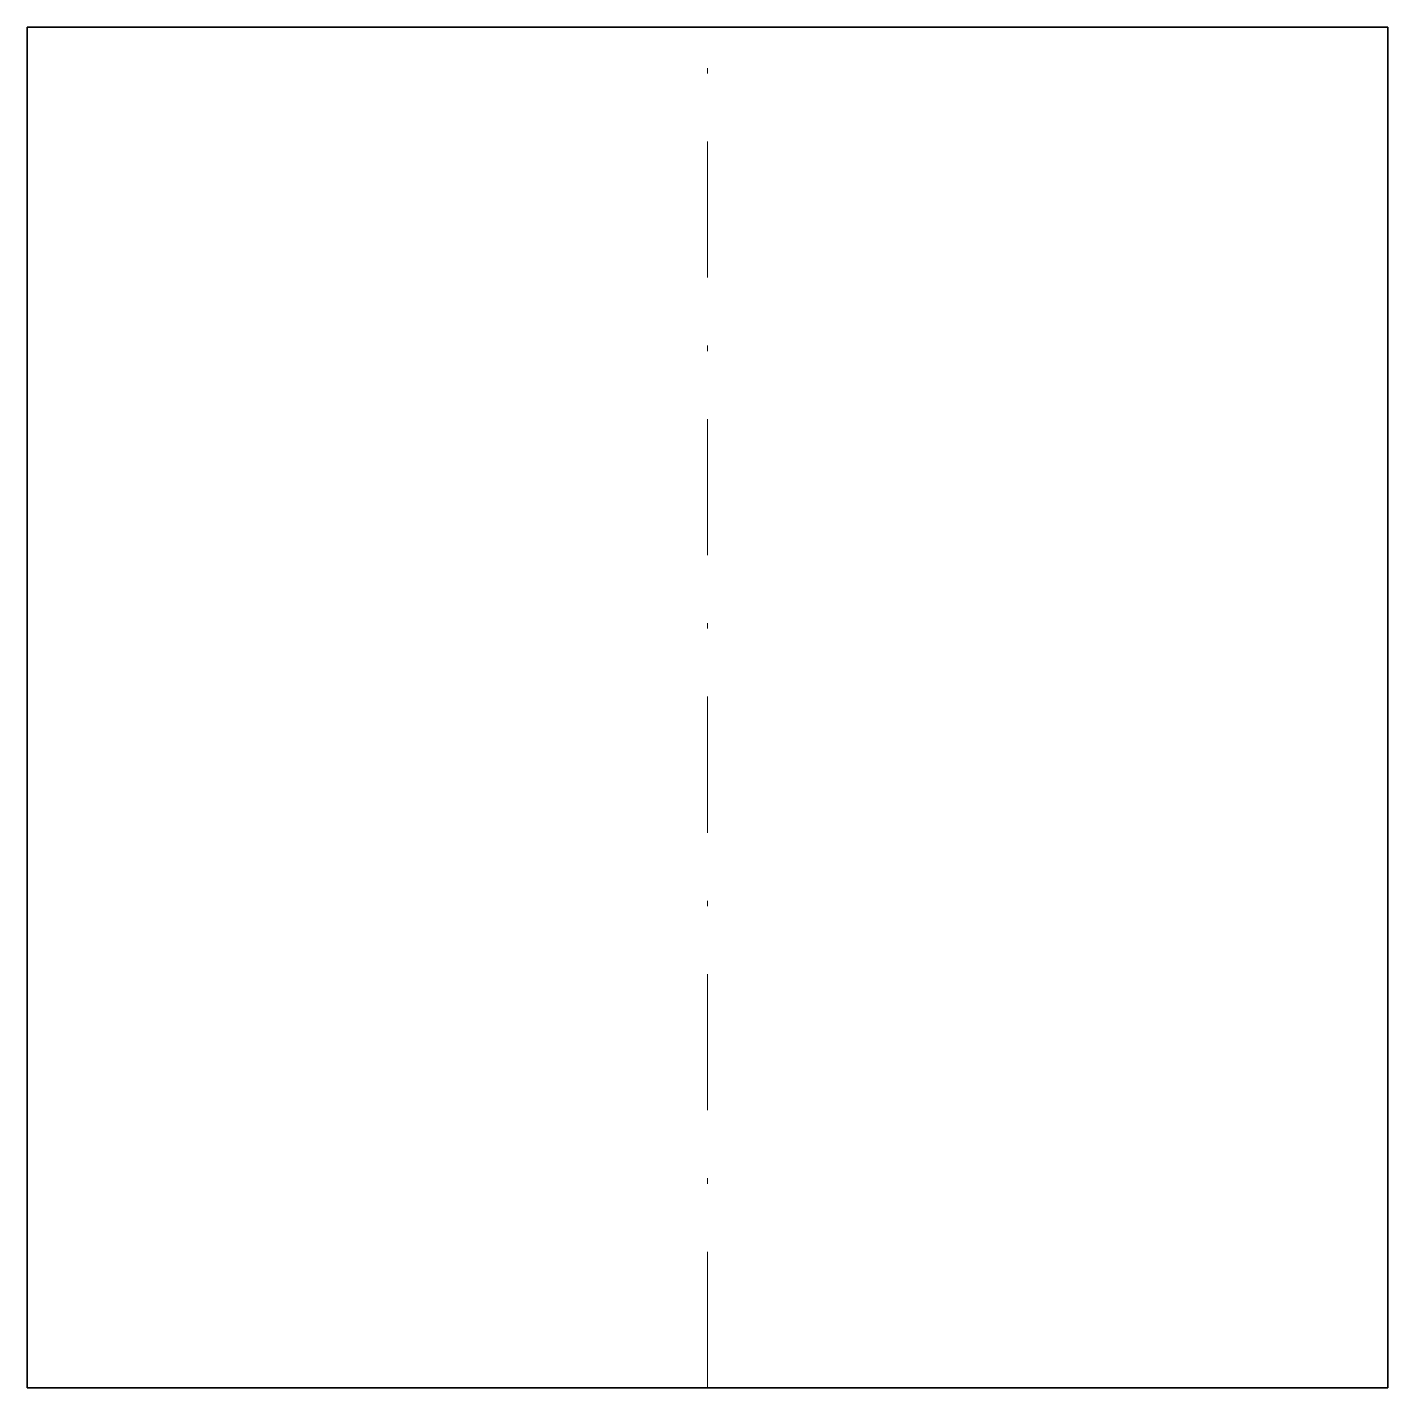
# Model space of a CAD drawing. Header units: millimetres. Extents: x -25 to 0, y 0 to 25.
import ezdxf

# ---------------------------------------------------------------- set-up
doc = ezdxf.new("R2010")
doc.units = ezdxf.units.MM
doc.header["$LTSCALE"] = 5
doc.linetypes.add('AUSGEZOGEN', pattern=[0])
doc.linetypes.add('DASHDOT', pattern=[1, 0.5, -0.25, 0, -0.25])
doc.layers.add('2', color=7, linetype='Continuous')

msp = doc.modelspace()

# ---------------------------------------------------------------- linework, layer by layer
at = {"layer": '2', "color": 7, "linetype": 'AUSGEZOGEN', "lineweight": 35}
for p, q in [((-25, 25), (0, 25)), ((-25, 0), (-25, 25)), ((0, 25), (0, 0)), ((0, 0), (-25, 0))]:
    msp.add_line(p, q, dxfattribs=at)
at = {"layer": '2', "color": 18, "linetype": 'DASHDOT', "lineweight": 18, "true_color": 0x000000}
msp.add_line((-12.5, 0), (-12.5, 25), dxfattribs=at)

doc.saveas('drawing.dxf')
